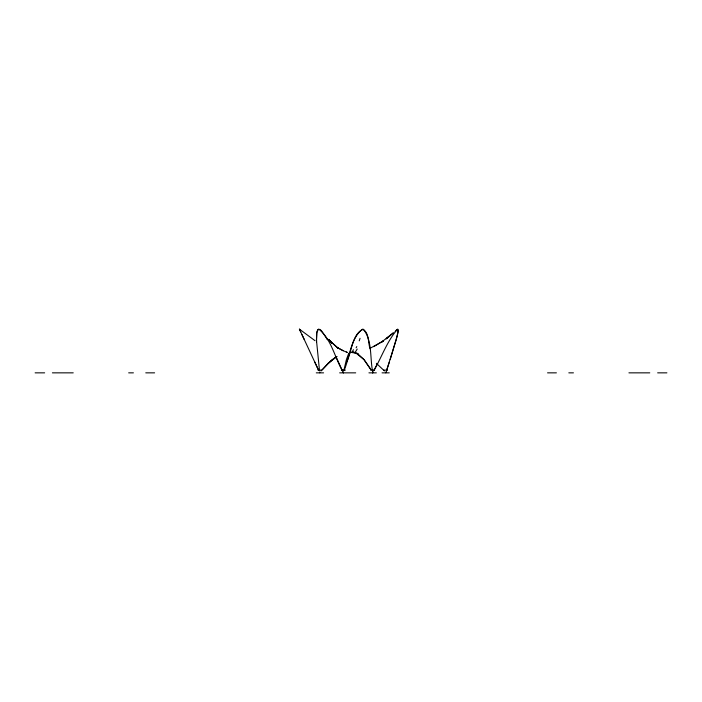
<?xml version="1.0" encoding="UTF-8"?>
<svg xmlns="http://www.w3.org/2000/svg" width="702" height="702" viewBox="0 0 702 702"><rect width="100%" height="100%" fill="white"/><g stroke="black" fill="none" stroke-linecap="round" stroke-linejoin="round"><path stroke-width="1.05" d="M344.068 369.603L346.393 359.599L348.736 353.281M343.357 372.85L342.997 372.051L343.357 372.85L343.594 372.069M344.041 370.577C349.789 357.292 350.517 338.355 362.478 329.15C369.305 332.169 367.997 342.637 370.015 348.736M390.18 359.661L397.455 334.898L398.122 331.098L397.586 329.15C387.171 340.935 381.8 356.879 373.929 370.498L376.913 364.654M346.639 362.004C351.649 352.501 352.132 333.371 363.373 329.264C372.393 340.488 369.893 357.66 372.578 371.218M359.231 340.847L360.056 338.32M386.583 370.498L389.382 362.083M386.346 371.244L396.384 339.215L398.043 331.844L397.99 329.335L396.577 329.835L395.156 331.581M372.727 372.85L373.148 372.042L372.727 372.85L372.657 372.06M356.125 347.815L356.809 346.551M352.606 351.114L353.439 349.693M357.213 349.07L355.265 352.193M348.912 354.168L349.894 352.966M321.033 370.981L331.748 359.959L336.776 356.502M322.376 369.629L327.764 363.768L335.617 357.309M327.939 363.417L336.916 356.537M371.007 347.797L383.029 341.163L381.546 342.137L393.252 332.809M386.179 338.961L393.278 333.038M386.556 338.566L388.39 337.03L386.907 338.25M348.92 353.747L349.693 352.632M383.538 340.768L373.727 346.665M354.685 352.957L356.291 353.15M351.211 352.413L352.325 352.378M353.975 352.395L351.851 352.395M317.997 370.103L321.858 370.103M341.383 370.103L345.393 370.103M370.656 370.103L374.622 370.103M383.783 370.103L387.539 370.103M35.126 372.85L44.647 372.85M52.396 372.85L73.227 372.85M128.668 372.85L133.406 372.85M145.77 372.85L154.615 372.85M316.277 372.85L323.596 372.85M339.654 372.85L355.703 372.85M368.936 372.85L376.351 372.85M382.055 372.85L389.268 372.85M547.551 372.85L556.396 372.85M568.813 372.85L573.437 372.85M628.931 372.85L649.771 372.85M657.642 372.85L666.9 372.85M353.317 352.623L351.983 352.465L356.923 353.246L358.371 354.115M344.331 351.158L347.297 352.457L346.305 351.992M343.366 350.763L337.416 347.657L328.273 339.338L331.695 342.997L329.01 339.891M343.497 350.939L336.934 347.35L338.206 348.21L329.905 340.997L331.642 342.848L328.957 339.821M356.142 353.22L363.803 359.442L370.998 369.849M315.022 340.698L299.412 329.15L300.14 330.712M384.424 370.946L376.386 363.303M357.318 353.334L364.241 359.854L371.016 369.664M330.844 342.006L331.642 342.848M326.72 338.566L327.904 339.838M327.079 339.101L321.49 330.782L320.033 329.484L318.331 329.37L316.76 332.739L316.532 341.83M299.412 329.15L300.693 331.897M336.416 357.599L342.33 370.568M301.983 334.652L318.234 369.506M314.557 361.662L318.717 370.551M319.796 372.85L319.691 372.069M300.324 331.098L304.194 339.426M342.611 371.191C334.784 357.625 331.335 339.048 318.778 329.15L317.76 329.686L316.839 332.028L316.435 339.987L319.507 370.656M386.074 372.034L385.802 372.85L386.065 372.069M352.457 352.307L351.281 352.343L354.273 352.29L352.457 352.307M353.826 352.404L352.729 352.422L353.799 352.439"/></g></svg>
